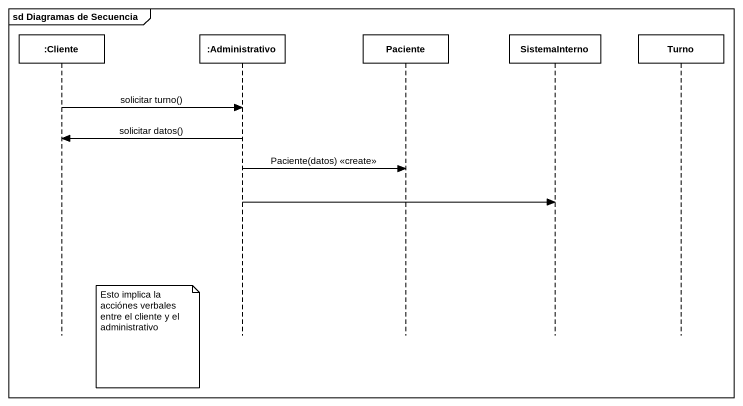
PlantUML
@startuml
mainframe sd Diagramas de Secuencia
hide footbox
participant ":Cliente" as Cliente
participant ":Administrativo" as Administrativo
participant Paciente
participant SistemaInterno
participant Turno

Cliente -> Administrativo : solicitar turno()
Administrativo -> Cliente : solicitar datos()
Administrativo -> Paciente : Paciente(datos) <<create>>
Administrativo -> SistemaInterno
note right of Cliente : Esto implica la acciónes verbales entre el cliente y el administrativo
@enduml
